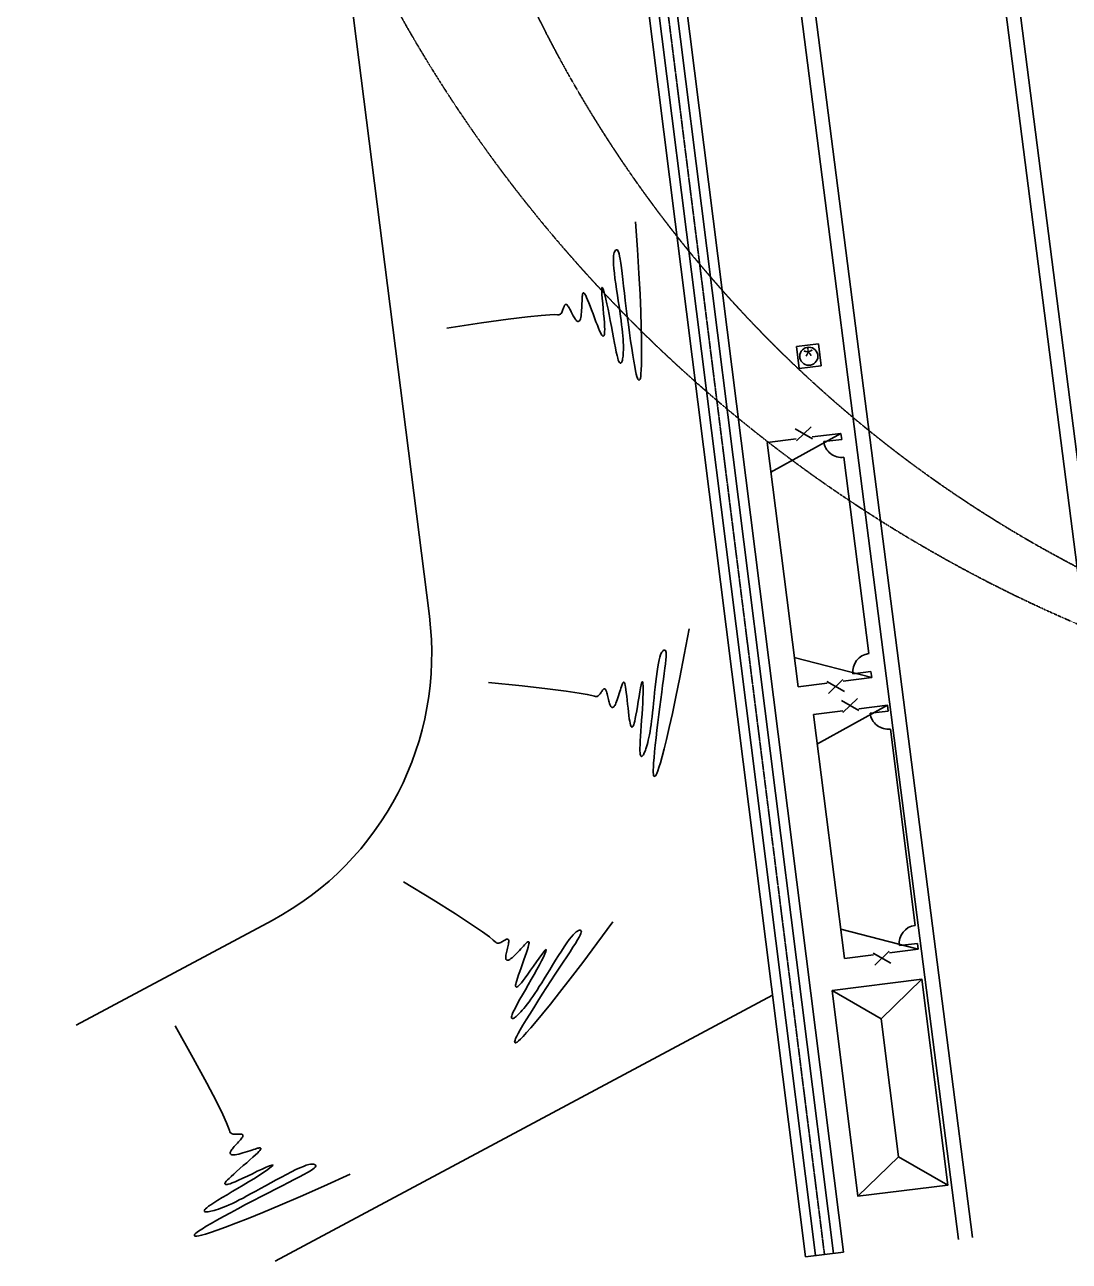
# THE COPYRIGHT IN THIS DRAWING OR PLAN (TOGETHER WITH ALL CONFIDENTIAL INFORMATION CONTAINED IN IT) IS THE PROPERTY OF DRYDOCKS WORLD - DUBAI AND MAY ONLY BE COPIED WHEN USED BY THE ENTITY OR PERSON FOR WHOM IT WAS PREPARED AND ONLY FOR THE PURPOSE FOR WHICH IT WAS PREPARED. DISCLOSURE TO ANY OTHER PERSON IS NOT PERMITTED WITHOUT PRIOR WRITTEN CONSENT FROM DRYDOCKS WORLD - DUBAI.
# Model space of a CAD drawing. Header units: inches. Extents: x 2621776591 to 2623670951, y 363331607 to 364354604.
# Drawn here: x 2622138483 to 2622190360, y 363516374 to 363577801 of the extents above; entities that cross this region are included whole.
import ezdxf
from ezdxf.enums import TextEntityAlignment as Align

# ---------------------------------------------------------------- set-up
doc = ezdxf.new("R2010")
doc.units = ezdxf.units.IN
doc.header["$MEASUREMENT"] = 0
for name, pattern in [('BORDERX2', [3.5, 1, -0.5, 1, -0.5, 0, -0.5]), ('CENTER', [2, 1.25, -0.25, 0.25, -0.25]), ('HIDDEN', [0.375, 0.25, -0.125])]:
    doc.linetypes.add(name, pattern=pattern)
for name, color, linetype in [('_PRD', 7, 'Continuous'), ('BREAKWATER', 2, 'Continuous'), ('DIM', 8, 'Continuous'), ('LTOWER', 2, 'Continuous'), ('PLAN', 2, 'Continuous')]:
    doc.layers.add(name, color=color, linetype=linetype)
doc.layers.add('CRANE', color=7, linetype='Continuous', true_color=0x7f3f7f)
doc.styles.get("Standard").update_dxf_attribs({"font": 'arial.ttf'})

# ---------------------------------------------------------------- blocks, each defined once
blk = doc.blocks.new('A$C3b4efab6')
at = {"layer": '_PRD', "color": 8, "ltscale": 20000}
for points in [[(-298686, -610695), (-328596, -610762, -0.377963), (-339233, -601423), (-358592, -450502)], [(-298687, -609995), (-328597, -610062, -0.377963), (-338539, -601334), (-357882, -450536)]]:
    blk.add_lwpolyline(points, format="xyb", dxfattribs=at)
for points in [[(-347488, -616452), (-368610, -451787)], [(-346794, -616362), (-367900, -451821)]]:
    blk.add_lwpolyline(points, dxfattribs=at)
blk = doc.blocks.new('A$Cf8f52d6a')
h = blk.add_hatch()
h.set_pattern_fill('CROSS', color=190, scale=35000)
h.set_pattern_definition([(0, (-2621516680, -363862179.5), (8750, 8750), [4375, -13125]), (90, (-2621514493, -363864367), (-8750, 8750), [4375, -13125])])
h.paths.add_polyline_path([(41726, -330566), (0, 0), (-29009, -3662), (-10701, -146414), (-5938, -155638), (-4284, -168533), (-6565, -178661), (12921, -330566)])

msp = doc.modelspace()

# ---------------------------------------------------------------- linework, layer by layer
at = {"layer": 'BREAKWATER'}
for p, q in [((2622158578.5, 363548415.3), (2622066132.9, 364279522.3)), ((2622107654.4, 364069035.4), (2622177260.1, 363516590.5)), ((2622108150.5, 364069097.9), (2622177756.2, 363516653)), ((2622109043.4, 364069210.3), (2622178649.1, 363516765.3)), ((2622109539.5, 364069272.8), (2622179145.2, 363516827.8)), ((2622141041.2, 363528100.3), (2622150773.7, 363533307.9)), ((2622150919.4, 363516373.5), (2622175622, 363529591.3)), ((2622177260.1, 363516590.6), (2622179145.2, 363516827.6))]:
    msp.add_line(p, q, dxfattribs=at)
at = {"layer": 'BREAKWATER', "color": 9, "linetype": 'CENTER'}
msp.add_line((2622108596.9, 364069154.1), (2622178202.7, 363516709.1), dxfattribs=at)
at = {"layer": 'BREAKWATER'}
for points in [[(2622168820.8, 363568003.1), (2622168916.9, 363566637.2), (2622168990.6, 363565445.6), (2622169044.9, 363564415.5), (2622169082.3, 363563534), (2622169105.6, 363562788.5), (2622169117.5, 363562166), (2622169120.7, 363561653.7), (2622169117.8, 363561238.9), (2622169111.3, 363560909.2), (2622169101.8, 363560654.3), (2622169089.7, 363560464.6), (2622169075.4, 363560330.3), (2622169059.1, 363560241.6), (2622169041.4, 363560188.7), (2622169022.5, 363560162), (2622169002.7, 363560151.5), (2622168982.3, 363560150.3), (2622168960.8, 363560161.6), (2622168937.7, 363560191.3), (2622168912.2, 363560245.2), (2622168883.9, 363560329.4), (2622168852.2, 363560449.6), (2622168816.3, 363560611.8), (2622168775.7, 363560821.9), (2622168730.2, 363561083.4), (2622168680.5, 363561390.2), (2622168627.7, 363561733.9), (2622168573.1, 363562106.1), (2622168517.7, 363562498.3), (2622168462.7, 363562902), (2622168409.2, 363563308.8), (2622168358.4, 363563710.2), (2622168311, 363564098.8), (2622168267.1, 363564470.1), (2622168226.3, 363564820.9), (2622168188.2, 363565147.8), (2622168152.6, 363565447.5), (2622168119, 363565716.4), (2622168087.2, 363565951.4), (2622168056.8, 363566148.9), (2622168027.4, 363566306.9), (2622167999, 363566428), (2622167971.3, 363566516.4), (2622167944.2, 363566576), (2622167917.5, 363566610.8), (2622167891, 363566624.8), (2622167864.5, 363566621.9), (2622167838, 363566606.2), (2622167811.4, 363566580.5), (2622167785.8, 363566542.9), (2622167762.5, 363566490.2), (2622167742.7, 363566419.3), (2622167727.8, 363566327.3), (2622167718.9, 363566210.8), (2622167717.4, 363566067), (2622167724.5, 363565892.6), (2622167741, 363565686.1), (2622167765.8, 363565452.1), (2622167797.2, 363565197), (2622167833.7, 363564926.8), (2622167873.6, 363564647.8), (2622167915.3, 363564366.1), (2622167957.2, 363564088.1), (2622167997.7, 363563819.8), (2622168035.4, 363563566.4), (2622168070, 363563328.2), (2622168101.2, 363563104.7), (2622168128.9, 363562895), (2622168153, 363562698.4), (2622168173.4, 363562514.3), (2622168189.9, 363562341.9), (2622168202.4, 363562180.6), (2622168210.8, 363562029.6), (2622168215.5, 363561889), (2622168216.8, 363561758.8), (2622168215.2, 363561638.9), (2622168211, 363561529.5), (2622168204.8, 363561430.6), (2622168196.9, 363561342.1), (2622168187.6, 363561264.1), (2622168177.5, 363561196.7), (2622168166.4, 363561139.3), (2622168154.3, 363561091.6), (2622168141.3, 363561053.1), (2622168127.1, 363561023.4), (2622168111.9, 363561002.1), (2622168095.5, 363560988.7), (2622168077.9, 363560982.9), (2622168058.9, 363560984.8), (2622168038.4, 363560997.9), (2622168015.9, 363561026.3), (2622167990.9, 363561074), (2622167963.3, 363561145.2), (2622167932.6, 363561244.1), (2622167898.4, 363561374.6), (2622167860.3, 363561541), (2622167818.2, 363561745.4), (2622167772.5, 363561982.4), (2622167723.8, 363562244.6), (2622167672.5, 363562524.8), (2622167619.4, 363562815.6), (2622167564.9, 363563109.6), (2622167509.8, 363563399.5), (2622167454.4, 363563678.1), (2622167399.6, 363563938.1), (2622167346.7, 363564172.9), (2622167296.9, 363564376.4), (2622167251.8, 363564542), (2622167212.8, 363564663.5), (2622167181.1, 363564734.5), (2622167158.3, 363564748.7), (2622167145.8, 363564699.7), (2622167144.2, 363564584.5), (2622167152.1, 363564413.5), (2622167167.1, 363564200.6), (2622167186.9, 363563959.4), (2622167209.4, 363563703.8), (2622167232.2, 363563447.5), (2622167253.1, 363563204.4), (2622167269.8, 363562988.1), (2622167280.6, 363562809.5), (2622167285.6, 363562667.3), (2622167285.5, 363562557.2), (2622167281, 363562474.9), (2622167272.8, 363562416.2), (2622167261.4, 363562376.7), (2622167247.6, 363562352.3), (2622167232.1, 363562338.5), (2622167215.2, 363562332.4), (2622167196.2, 363562335.7), (2622167174.1, 363562351.5), (2622167147.9, 363562382.7), (2622167116.7, 363562432.4), (2622167079.4, 363562503.7), (2622167035.1, 363562599.4), (2622166982.8, 363562722.6), (2622166921.9, 363562874.5), (2622166854.4, 363563049.2), (2622166782.4, 363563238.9), (2622166708.3, 363563435.7), (2622166634.3, 363563631.9), (2622166562.8, 363563819.7), (2622166496.2, 363563991.2), (2622166436.6, 363564138.8), (2622166385.8, 363564256.5), (2622166343.5, 363564345.9), (2622166308.6, 363564410.4), (2622166280.3, 363564453.4), (2622166257.7, 363564478.5), (2622166239.6, 363564489), (2622166225.3, 363564488.4), (2622166213.8, 363564480.1), (2622166204.2, 363564466.9), (2622166196.2, 363564448.2), (2622166189.6, 363564422.7), (2622166184, 363564389.4), (2622166179.3, 363564346.8), (2622166175.1, 363564293.8), (2622166171.3, 363564229), (2622166167.6, 363564151.4), (2622166163.7, 363564060.4), (2622166159.4, 363563958.8), (2622166154.4, 363563850.3), (2622166148.6, 363563738.6), (2622166141.7, 363563627.2), (2622166133.4, 363563519.9), (2622166123.5, 363563420.1), (2622166111.8, 363563331.7), (2622166098.1, 363563257.4), (2622166082.6, 363563196.9), (2622166065.4, 363563149.1), (2622166046.9, 363563112.8), (2622166027.1, 363563087), (2622166006.4, 363563070.5), (2622165985, 363563062.3), (2622165963.1, 363563061.1), (2622165940.8, 363563066.2), (2622165918, 363563077.4), (2622165894.4, 363563095), (2622165869.9, 363563119.1), (2622165844.3, 363563150), (2622165817.2, 363563187.8), (2622165788.6, 363563232.8), (2622165758, 363563285.1), (2622165725.6, 363563344.5), (2622165691.7, 363563409.3), (2622165657, 363563477.2), (2622165622, 363563546), (2622165587.3, 363563613.5), (2622165553.6, 363563677.7), (2622165521.4, 363563736.1), (2622165491.4, 363563786.8), (2622165464, 363563827.9), (2622165439.1, 363563859.7), (2622165416.5, 363563883.1), (2622165396, 363563898.9), (2622165377.4, 363563907.7), (2622165360.5, 363563910.4), (2622165345.1, 363563907.8), (2622165330.8, 363563900.7), (2622165317.6, 363563889.6), (2622165305.1, 363563874.7), (2622165293, 363563855.6), (2622165281.1, 363563832.3), (2622165269.1, 363563804.6), (2622165256.6, 363563772.3), (2622165243.4, 363563735.3), (2622165229.2, 363563693.3), (2622165213.7, 363563646.8), (2622165196, 363563597.7), (2622165175.5, 363563548.7), (2622165151.3, 363563502.3), (2622165122.6, 363563461.1), (2622165088.8, 363563427.6), (2622165048.9, 363563404.4), (2622165002.1, 363563394.1), (2622164938.4, 363563396.6), (2622164809.5, 363563401.1), (2622164557.8, 363563394.2), (2622164125.9, 363563362.5), (2622163456.3, 363563292.5), (2622162491.2, 363563171), (2622161173.3, 363562984.3), (2622159444.8, 363562719.3)], [(2622171475.1, 363547786.9), (2622171238, 363546496.9), (2622171021.9, 363545374), (2622170826.2, 363544405.5), (2622170650.5, 363543578.9), (2622170494.1, 363542881.7), (2622170356.4, 363542301.4), (2622170237, 363541825.5), (2622170135.3, 363541441.4), (2622170050.6, 363541137.1), (2622169980.9, 363540903), (2622169924.4, 363540729.9), (2622169879, 363540608.7), (2622169842.8, 363540530.3), (2622169813.7, 363540485.5), (2622169789.7, 363540465.2), (2622169768.9, 363540460.2), (2622169749.7, 363540464), (2622169732.5, 363540479.6), (2622169718.1, 363540512.6), (2622169707.4, 363540568.7), (2622169701.2, 363540653.5), (2622169700.5, 363540772.7), (2622169705.9, 363540931.7), (2622169718.5, 363541136.3), (2622169738.6, 363541389.7), (2622169765.8, 363541686.2), (2622169799, 363542017.6), (2622169837.2, 363542375.9), (2622169879.4, 363542752.9), (2622169924.8, 363543140.5), (2622169972.3, 363543530.7), (2622170021, 363543915.2), (2622170069.9, 363544286.9), (2622170117.8, 363544641.9), (2622170163.7, 363544977), (2622170206.5, 363545289.4), (2622170244.9, 363545575.8), (2622170278, 363545833.3), (2622170304.6, 363546058.9), (2622170323.5, 363546249.3), (2622170334.1, 363546402.9), (2622170336.6, 363546522.1), (2622170332.1, 363546610.7), (2622170321.1, 363546672.5), (2622170304.6, 363546711.1), (2622170283.4, 363546730.4), (2622170258.2, 363546734), (2622170229.8, 363546725.8), (2622170199, 363546708.3), (2622170166.3, 363546679.5), (2622170132.1, 363546636.2), (2622170096.8, 363546575.2), (2622170061, 363546493.4), (2622170024.9, 363546387.5), (2622169989.2, 363546254.4), (2622169954.1, 363546090.9), (2622169920.1, 363545895.4), (2622169887.2, 363545672.5), (2622169855.5, 363545428.3), (2622169824.8, 363545169), (2622169795.2, 363544900.6), (2622169766.6, 363544629.4), (2622169739.1, 363544361.5), (2622169712.6, 363544102.9), (2622169687.1, 363543858.9), (2622169662.3, 363543629.7), (2622169637.8, 363543414.9), (2622169613.5, 363543213.7), (2622169588.9, 363543025.6), (2622169563.9, 363542850), (2622169538, 363542686.1), (2622169511.1, 363542533.5), (2622169482.8, 363542391.5), (2622169453.6, 363542259.9), (2622169423.7, 363542138.8), (2622169393.6, 363542028), (2622169363.6, 363541927.5), (2622169334.2, 363541837.2), (2622169305.7, 363541757), (2622169278.5, 363541686.9), (2622169253, 363541626.7), (2622169229, 363541576.2), (2622169206.4, 363541534.8), (2622169185.1, 363541502.2), (2622169164.9, 363541478.1), (2622169145.7, 363541462), (2622169127.3, 363541453.5), (2622169109.6, 363541452.2), (2622169092.5, 363541458.5), (2622169076.5, 363541475.6), (2622169062.4, 363541507.3), (2622169050.7, 363541557.5), (2622169042.1, 363541630.2), (2622169037.2, 363541729.2), (2622169036.6, 363541858.5), (2622169041, 363542021.9), (2622169050.8, 363542221.6), (2622169065, 363542452.3), (2622169082.4, 363542707.2), (2622169101.7, 363542979.3), (2622169121.9, 363543261.7), (2622169141.6, 363543547.5), (2622169159.6, 363543829.6), (2622169174.8, 363544101.2), (2622169186.1, 363544355.5), (2622169193, 363544586), (2622169195.5, 363544786.6), (2622169193.2, 363544951), (2622169186, 363545073), (2622169173.6, 363545146.5), (2622169155.8, 363545165.1), (2622169132.4, 363545122.6), (2622169103.5, 363545016.1), (2622169070, 363544855.6), (2622169033, 363544654.5), (2622168993.8, 363544426.1), (2622168953.6, 363544183.6), (2622168913.6, 363543940.4), (2622168874.9, 363543709.9), (2622168838.8, 363543505.3), (2622168806.2, 363543337), (2622168776.9, 363543203.9), (2622168750.5, 363543101.8), (2622168726.7, 363543026.5), (2622168705, 363542974), (2622168685, 363542940.1), (2622168666.4, 363542920.7), (2622168648.7, 363542911.7), (2622168631.5, 363542910), (2622168614.7, 363542917.7), (2622168598, 363542937.6), (2622168581.2, 363542972.8), (2622168564.1, 363543026.4), (2622168546.5, 363543101.3), (2622168528.3, 363543200.7), (2622168509.1, 363543327.5), (2622168489, 363543483), (2622168468, 363543661.2), (2622168446.5, 363543854.3), (2622168424.8, 363544054.5), (2622168403, 363544254.2), (2622168381.6, 363544445.4), (2622168360.7, 363544620.5), (2622168340.6, 363544771.7), (2622168321.6, 363544893), (2622168303.7, 363544986), (2622168286.8, 363545054.1), (2622168270.8, 363545100.8), (2622168255.8, 363545129.5), (2622168241.6, 363545143.5), (2622168228.2, 363545146.4), (2622168215.5, 363545141.5), (2622168203.5, 363545131.4), (2622168191.6, 363545116), (2622168179.3, 363545094), (2622168166.2, 363545064.4), (2622168151.6, 363545026), (2622168135.1, 363544977.8), (2622168116.1, 363544918.7), (2622168094.1, 363544847.5), (2622168068.8, 363544764), (2622168040.5, 363544670.9), (2622168010.1, 363544571.4), (2622167978, 363544469.2), (2622167945, 363544367.5), (2622167911.6, 363544269.9), (2622167878.7, 363544179.7), (2622167846.7, 363544100.5), (2622167816.2, 363544034.8), (2622167787.4, 363543982.4), (2622167760, 363543942.2), (2622167734.2, 363543913), (2622167709.7, 363543893.7), (2622167686.6, 363543883.4), (2622167664.7, 363543880.9), (2622167644.1, 363543885), (2622167624.6, 363543895), (2622167606.1, 363543910.9), (2622167588.5, 363543932.8), (2622167571.5, 363543961), (2622167555.1, 363543995.8), (2622167539.1, 363544037.4), (2622167523.2, 363544085.9), (2622167507.4, 363544141.7), (2622167491.5, 363544204.6), (2622167475.5, 363544272.8), (2622167459.5, 363544344), (2622167443.4, 363544416.2), (2622167427.4, 363544487.2), (2622167411.4, 363544554.7), (2622167395.6, 363544616.6), (2622167379.8, 363544670.8), (2622167364.2, 363544715.5), (2622167348.7, 363544751), (2622167333.4, 363544778.1), (2622167318.1, 363544797.5), (2622167303, 363544810.2), (2622167288, 363544816.7), (2622167273, 363544818), (2622167258.1, 363544814.8), (2622167243.2, 363544807.7), (2622167228, 363544796.8), (2622167212.3, 363544782), (2622167195.7, 363544763.2), (2622167177.9, 363544740.4), (2622167158.6, 363544713.4), (2622167137.5, 363544682.2), (2622167114.3, 363544646.7), (2622167088.8, 363544607.2), (2622167060.7, 363544565.9), (2622167029.9, 363544525.4), (2622166996.4, 363544488.1), (2622166960, 363544456.7), (2622166920.6, 363544433.8), (2622166878, 363544421.8), (2622166832.2, 363544423.4), (2622166773.7, 363544440.9), (2622166655.2, 363544475.9), (2622166420.1, 363544529.5), (2622166011.9, 363544603.2), (2622165374, 363544698.3), (2622164449.8, 363544815.9), (2622163182.6, 363544957.5), (2622161516, 363545124.4)], [(2622167690.3, 363533240.8), (2622166895, 363532154.3), (2622166193.7, 363531212.8), (2622165580.2, 363530405), (2622165048.6, 363529719.4), (2622164592.6, 363529144.8), (2622164206.2, 363528669.9), (2622163883.2, 363528283.3), (2622163617.7, 363527973.7), (2622163403.4, 363527730.3), (2622163234.4, 363527545), (2622163104.9, 363527410.2), (2622163008.8, 363527318.5), (2622162940.3, 363527262.2), (2622162893.4, 363527233.7), (2622162862.2, 363527225.7), (2622162840.7, 363527230.4), (2622162824.7, 363527242.4), (2622162815.7, 363527264.5), (2622162817.2, 363527301.5), (2622162832.3, 363527358.2), (2622162864.5, 363527439.3), (2622162917, 363527549.8), (2622162993.1, 363527694.3), (2622163096.1, 363527877.8), (2622163227.9, 363528103.1), (2622163385.4, 363528365), (2622163564.1, 363528656.6), (2622163759.5, 363528970.7), (2622163966.9, 363529300.3), (2622164182, 363529638.3), (2622164400.2, 363529977.7), (2622164616.9, 363530311.4), (2622164828.1, 363530633.2), (2622165031, 363530939.9), (2622165223.1, 363531229.2), (2622165402.1, 363531498.8), (2622165565.6, 363531746.4), (2622165711.2, 363531969.7), (2622165836.5, 363532166.3), (2622165939.1, 363532333.9), (2622166017.4, 363532471.1), (2622166073, 363532580.1), (2622166108.4, 363532664.1), (2622166125.9, 363532726.1), (2622166127.9, 363532769.1), (2622166116.9, 363532796.5), (2622166095.2, 363532811.1), (2622166065.3, 363532816.2), (2622166029, 363532813.7), (2622165985.9, 363532801.7), (2622165934.9, 363532777), (2622165875.1, 363532736.3), (2622165805.4, 363532676.7), (2622165724.8, 363532594.9), (2622165632.3, 363532487.9), (2622165526.9, 363532352.5), (2622165408.1, 363532186.9), (2622165278.2, 363531995.6), (2622165139.7, 363531784), (2622164995.5, 363531558), (2622164848.3, 363531323.2), (2622164700.8, 363531085.2), (2622164555.7, 363530849.8), (2622164415.7, 363530622.7), (2622164283.1, 363530408.5), (2622164157.8, 363530207.8), (2622164039.3, 363530020.1), (2622163926.9, 363529845), (2622163820.2, 363529682.2), (2622163718.6, 363529531), (2622163621.5, 363529391.1), (2622163528.4, 363529262), (2622163438.9, 363529143.3), (2622163353.1, 363529034.8), (2622163271.4, 363528936.2), (2622163194.1, 363528847.2), (2622163121.5, 363528767.7), (2622163053.9, 363528697.4), (2622162991.8, 363528636), (2622162935.4, 363528583.3), (2622162884.9, 363528539.1), (2622162840.1, 363528503.1), (2622162800.8, 363528474.9), (2622162766.5, 363528454.3), (2622162737.1, 363528441), (2622162712.1, 363528434.7), (2622162691.3, 363528435.1), (2622162674.3, 363528441.9), (2622162661.3, 363528455.3), (2622162654.2, 363528478.2), (2622162655.3, 363528513.8), (2622162666.9, 363528565.5), (2622162691.4, 363528636.5), (2622162731.1, 363528730.3), (2622162788.4, 363528850), (2622162865.5, 363528999.1), (2622162963.6, 363529179.2), (2622163079.8, 363529386.2), (2622163209.7, 363529614.1), (2622163349.2, 363529857), (2622163494, 363530109), (2622163639.8, 363530364.3), (2622163782.5, 363530617.1), (2622163917.8, 363530861.3), (2622164041.8, 363531091.3), (2622164151.2, 363531301.3), (2622164243, 363531485.6), (2622164314.4, 363531638.6), (2622164362.2, 363531754.7), (2622164383.5, 363531828.1), (2622164375.4, 363531853.2), (2622164334.9, 363531824.4), (2622164260.6, 363531738.8), (2622164157.9, 363531605.5), (2622164033.9, 363531436.1), (2622163895.6, 363531242.4), (2622163750.2, 363531036.3), (2622163604.6, 363530829.4), (2622163465.8, 363530633.5), (2622163341.1, 363530460.6), (2622163235.7, 363530319.6), (2622163149.2, 363530209.7), (2622163079.2, 363530127), (2622163023.6, 363530068.1), (2622162980.1, 363530029.3), (2622162946.5, 363530006.8), (2622162920.6, 363529997.2), (2622162900.2, 363529996.8), (2622162883.6, 363530002.9), (2622162871.5, 363530017.5), (2622162864.9, 363530043.3), (2622162865.1, 363530083.4), (2622162873.2, 363530140.6), (2622162890.5, 363530217.7), (2622162918, 363530317.7), (2622162956.9, 363530443.5), (2622163007.8, 363530596.2), (2622163068, 363530770.3), (2622163134.3, 363530958.4), (2622163203.7, 363531153.2), (2622163272.8, 363531347.4), (2622163338.3, 363531533.8), (2622163397.2, 363531705), (2622163446.2, 363531853.7), (2622163482.8, 363531974.3), (2622163507.8, 363532068.2), (2622163522.6, 363532138.8), (2622163528.7, 363532189.1), (2622163527.6, 363532222.3), (2622163520.7, 363532241.6), (2622163509.6, 363532250.2), (2622163495.7, 363532251.3), (2622163480.1, 363532247.5), (2622163462.2, 363532238.5), (2622163441.1, 363532223.6), (2622163415.7, 363532202.1), (2622163385.1, 363532173.2), (2622163348.3, 363532136), (2622163304.3, 363532089.8), (2622163252.2, 363532033.9), (2622163191.5, 363531968), (2622163123.8, 363531894.5), (2622163051.2, 363531816.2), (2622162975.9, 363531736), (2622162899.9, 363531656.8), (2622162825.5, 363531581.4), (2622162754.8, 363531512.8), (2622162689.9, 363531453.9), (2622162632.4, 363531406.8), (2622162582.3, 363531371.2), (2622162539, 363531346.2), (2622162502.1, 363531330.8), (2622162470.9, 363531323.9), (2622162444.9, 363531324.7), (2622162423.5, 363531332.1), (2622162406.3, 363531345.2), (2622162392.8, 363531363.1), (2622162382.8, 363531386), (2622162376.3, 363531414.2), (2622162373.2, 363531447.9), (2622162373.6, 363531487.3), (2622162377.3, 363531532.9), (2622162384.3, 363531584.9), (2622162394.6, 363531643.5), (2622162408, 363531708.8), (2622162423.7, 363531778.9), (2622162440.7, 363531851.9), (2622162458.1, 363531925.8), (2622162475, 363531998.6), (2622162490.4, 363532068.1), (2622162503.4, 363532132.5), (2622162513, 363532189.6), (2622162518.5, 363532237.8), (2622162520.1, 363532277.6), (2622162518, 363532309.5), (2622162512.6, 363532334.3), (2622162504.3, 363532352.7), (2622162493.3, 363532365.5), (2622162480, 363532373.3), (2622162464.8, 363532377), (2622162447.9, 363532377.1), (2622162429, 363532373.8), (2622162407.8, 363532367.2), (2622162384.1, 363532357.2), (2622162357.4, 363532344.1), (2622162327.6, 363532327.8), (2622162294.1, 363532308.3), (2622162256.9, 363532285.9), (2622162215.6, 363532260.8), (2622162171.2, 363532235.2), (2622162124.6, 363532211.4), (2622162077, 363532192), (2622162029.3, 363532179.2), (2622161982.6, 363532175.6), (2622161938, 363532183.5), (2622161896.4, 363532205.4), (2622161850, 363532247.8), (2622161756.1, 363532333), (2622161562.8, 363532487.6), (2622161218.4, 363532738.1), (2622160671.2, 363533110.9), (2622159869.4, 363533632.4), (2622158761.4, 363534329.3), (2622157295.4, 363535227.9)], [(2622154651.8, 363520704.3), (2622153330.4, 363520107), (2622152173.9, 363519595.9), (2622151170.6, 363519163.5), (2622150308.8, 363518802.5), (2622149576.8, 363518505.4), (2622148962.8, 363518264.8), (2622148455.1, 363518073.5), (2622148042, 363517923.9), (2622147712.1, 363517809.2), (2622147455.5, 363517725), (2622147262.7, 363517667.3), (2622147124, 363517632.2), (2622147029.9, 363517615.7), (2622146970.8, 363517613.9), (2622146937.3, 363517622.9), (2622146919.7, 363517638.7), (2622146911, 363517658.5), (2622146914.3, 363517684), (2622146935.3, 363517717.9), (2622146979.5, 363517763), (2622147052.7, 363517822), (2622147160.4, 363517897.7), (2622147308.4, 363517993), (2622147502.2, 363518110.5), (2622147745.2, 363518251.8), (2622148031.7, 363518413.9), (2622148353.7, 363518592.6), (2622148703.3, 363518783.6), (2622149072.5, 363518982.7), (2622149453.3, 363519185.7), (2622149837.7, 363519388.3), (2622150217.8, 363519586.3), (2622150586.3, 363519776.1), (2622150939.1, 363519956.2), (2622151272.6, 363520125.6), (2622151583.3, 363520283.6), (2622151867.8, 363520429.1), (2622152122.6, 363520561.2), (2622152344.3, 363520679.2), (2622152529.3, 363520782), (2622152675.5, 363520869.1), (2622152785.4, 363520941.9), (2622152863, 363521001.9), (2622152912.2, 363521050.7), (2622152937, 363521090), (2622152941.1, 363521121.5), (2622152928.6, 363521146.7), (2622152903.2, 363521167.3), (2622152867.9, 363521184.3), (2622152821.1, 363521195.8), (2622152760.2, 363521199.6), (2622152682.6, 363521193.3), (2622152585.6, 363521174.3), (2622152466.7, 363521140.3), (2622152323.3, 363521089), (2622152152.6, 363521017.9), (2622151953.6, 363520925.6), (2622151730.3, 363520815), (2622151488.4, 363520690), (2622151233.4, 363520554.5), (2622150970.9, 363520412.3), (2622150706.5, 363520267.4), (2622150445.7, 363520123.6), (2622150194.1, 363519984.8), (2622149956.3, 363519854.2), (2622149732.4, 363519732.4), (2622149521.8, 363519619.3), (2622149323.7, 363519514.7), (2622149137.3, 363519418.5), (2622148961.9, 363519330.6), (2622148796.8, 363519250.8), (2622148641.1, 363519179.2), (2622148494.2, 363519115.3), (2622148356.3, 363519059.1), (2622148227.4, 363519009.9), (2622148107.8, 363518967.5), (2622147997.6, 363518931.4), (2622147897, 363518901.2), (2622147806.2, 363518876.6), (2622147725.4, 363518857.1), (2622147654.6, 363518842.4), (2622147593.5, 363518832.3), (2622147541.7, 363518826.8), (2622147498.7, 363518825.6), (2622147464, 363518828.8), (2622147437.3, 363518836.1), (2622147417.9, 363518847.5), (2622147405.6, 363518862.8), (2622147400.6, 363518882.3), (2622147406, 363518907.5), (2622147425.9, 363518940.3), (2622147464.2, 363518982.6), (2622147524.8, 363519036.2), (2622147611.7, 363519103.1), (2622147728.8, 363519185), (2622147880.1, 363519284), (2622148067.7, 363519400.9), (2622148286.3, 363519533.4), (2622148528.8, 363519678.2), (2622148788.3, 363519832), (2622149057.6, 363519991.6), (2622149329.7, 363520153.7), (2622149597.4, 363520315.1), (2622149853.7, 363520472.4), (2622150091.8, 363520622.3), (2622150305.7, 363520761.2), (2622150489.5, 363520885.4), (2622150637.5, 363520991.1), (2622150743.8, 363521074.5), (2622150802.7, 363521132), (2622150808.4, 363521159.9), (2622150755.1, 363521154.4), (2622150640.1, 363521113.6), (2622150473.2, 363521042.9), (2622150267.1, 363520949.8), (2622150034.9, 363520841.5), (2622149789.2, 363520725.3), (2622149543.1, 363520608.4), (2622149309.2, 363520498.3), (2622149100.6, 363520402.3), (2622148927.1, 363520325.9), (2622148787.7, 363520268.7), (2622148678.3, 363520228.3), (2622148594.9, 363520202.5), (2622148533.5, 363520189.2), (2622148490.2, 363520185.9), (2622148460.8, 363520190.6), (2622148441.4, 363520201), (2622148429.1, 363520215.6), (2622148425.4, 363520235.7), (2622148433, 363520263.4), (2622148454.4, 363520300.9), (2622148492.3, 363520350.1), (2622148549.4, 363520413.3), (2622148628.2, 363520492.5), (2622148731.3, 363520589.8), (2622148859.9, 363520706.1), (2622149008.6, 363520837.4), (2622149170.5, 363520978.6), (2622149338.8, 363521124.5), (2622149506.5, 363521270), (2622149666.8, 363521410), (2622149812.7, 363521539.3), (2622149937.4, 363521652.8), (2622150035.6, 363521746.4), (2622150108.9, 363521821.3), (2622150160.1, 363521879.6), (2622150192.5, 363521923.5), (2622150209, 363521955.3), (2622150212.9, 363521977), (2622150207, 363521991), (2622150194.6, 363521999.4), (2622150177.9, 363522004), (2622150156.3, 363522005.1), (2622150128.6, 363522002.4), (2622150093.4, 363521995.7), (2622150049.4, 363521984.7), (2622149995.2, 363521969.4), (2622149929.5, 363521949.4), (2622149851, 363521924.6), (2622149759.2, 363521895), (2622149656.7, 363521861.9), (2622149547.2, 363521827), (2622149434, 363521791.7), (2622149320.9, 363521757.7), (2622149211.2, 363521726.4), (2622149108.5, 363521699.6), (2622149016.4, 363521678.7), (2622148937.5, 363521665), (2622148871.7, 363521658.2), (2622148817.9, 363521657.7), (2622148775.1, 363521662.8), (2622148742.2, 363521673), (2622148718.2, 363521687.5), (2622148702.1, 363521705.7), (2622148692.9, 363521727.1), (2622148689.7, 363521751.1), (2622148692.5, 363521777.9), (2622148701.3, 363521807.7), (2622148716.3, 363521840.9), (2622148737.5, 363521877.7), (2622148765.2, 363521918.5), (2622148799.3, 363521963.5), (2622148840.1, 363522013), (2622148887.2, 363522067.1), (2622148939, 363522124.5), (2622148993.7, 363522184), (2622149049.2, 363522244.1), (2622149103.6, 363522303.3), (2622149154.9, 363522360.4), (2622149201.1, 363522413.8), (2622149240.4, 363522462.3), (2622149271.1, 363522504.6), (2622149293.7, 363522541), (2622149308.6, 363522572), (2622149316.7, 363522598.1), (2622149318.6, 363522619.8), (2622149315.1, 363522637.6), (2622149306.9, 363522652.1), (2622149294.5, 363522663.6), (2622149278.7, 363522672.6), (2622149259.2, 363522679.6), (2622149235.9, 363522684.5), (2622149208.4, 363522687.8), (2622149176.4, 363522689.6), (2622149139.8, 363522690.1), (2622149098.1, 363522689.6), (2622149051.3, 363522688.3), (2622148999.3, 363522686.7), (2622148944.1, 363522686.2), (2622148887.8, 363522688.6), (2622148832.9, 363522695.5), (2622148781.4, 363522708.8), (2622148735.7, 363522730.2), (2622148698, 363522761.3), (2622148670.6, 363522803.9), (2622148649.6, 363522868.2), (2622148606.7, 363522997.9), (2622148507.4, 363523245.3), (2622148317.2, 363523662.6), (2622148001.7, 363524302.1), (2622147526.3, 363525216.1), (2622146856.7, 363526456.6), (2622145958.3, 363528076.1)]]:
    msp.add_lwpolyline(points, dxfattribs=at)
msp.add_arc((2622143697, 363546533.6), 15000, 298.15008, 7.206573, dxfattribs=at)
at = {"layer": 'CRANE', "color": 82, "linetype": 'BORDERX2', "true_color": 0x33cc00}
msp.add_circle((2622218250.9, 363612427.4, 0), 70000, dxfattribs=at)
at = {"layer": 'CRANE', "color": 82, "linetype": 'HIDDEN', "ltscale": 3, "true_color": 0x33cc00}
msp.add_arc((2622219242.8, 363605546.1, 0), 61666.4, 187.186938, 7.186938, dxfattribs=at)
at = {"layer": 'LTOWER'}
for p, q in [((2622177903, 363561948.4), (2622176808, 363561810.4)), ((2622176808, 363561810.4), (2622176945.9, 363560715.5)), ((2622178040.9, 363560853.4), (2622177903, 363561948.4)), ((2622176945.9, 363560715.5), (2622178040.9, 363560853.4))]:
    msp.add_line(p, q, dxfattribs=at)
msp.add_circle((2622177424.4, 363561331.9), 450, dxfattribs=at)
at = {"layer": 'PLAN'}
for p, q in [((2622175543.9, 363555576.7), (2622179020.5, 363557501.4)), ((2622177609, 363557232.9), (2622176740.3, 363557728.1)), ((2622177534, 363557828.2), (2622176815.3, 363557132.9)), ((2622177597.8, 363557322.2), (2622179020.5, 363557501.4)), ((2622179020.5, 363557501.4), (2622179058, 363557203.8)), ((2622175359.5, 363557040.1), (2622176804.1, 363557222.1)), ((2622176888.3, 363544906.1), (2622175359.5, 363557040.1)), ((2622178165.1, 363557091.3), (2622179058, 363557203.8)), ((2622180399.4, 363546557.9), (2622179170.6, 363556310.8)), ((2622180269.9, 363547585.9), (2622180232.4, 363547883.5)), ((2622176703.9, 363546369.5), (2622180549.4, 363545367.4)), ((2622176888.3, 363544906.1), (2622178332.9, 363545088.1)), ((2622179190.4, 363544682.1), (2622178321.7, 363545177.4)), ((2622179115.4, 363545277.4), (2622178396.7, 363544582.1)), ((2622179126.6, 363545188.1), (2622180549.4, 363545367.3)), ((2622179618.9, 363545552.5), (2622180511.9, 363545665)), ((2622180549.4, 363545367.4), (2622180511.9, 363545665)), ((2622177849.2, 363542079), (2622181325.9, 363544003.7)), ((2622179914.4, 363543735.2), (2622179045.7, 363544230.5)), ((2622179839.4, 363544330.5), (2622179120.7, 363543635.2)), ((2622179903.2, 363543824.5), (2622181325.9, 363544003.7)), ((2622181325.9, 363544003.7), (2622181363.4, 363543706.1)), ((2622177664.8, 363543542.4), (2622179109.4, 363543724.5)), ((2622179193.7, 363531408.4), (2622177664.8, 363543542.4)), ((2622180470.5, 363543593.6), (2622181363.4, 363543706.1)), ((2622182704.7, 363533060.2), (2622181475.9, 363542813.1)), ((2622179009.3, 363532871.8), (2622182854.7, 363531869.7)), ((2622181924.3, 363532054.8), (2622182817.2, 363532167.3)), ((2622182854.7, 363531869.7), (2622182817.2, 363532167.3)), ((2622179193.7, 363531408.4), (2622180638.3, 363531590.4)), ((2622181495.7, 363531184.4), (2622180627, 363531679.7)), ((2622181420.7, 363531779.7), (2622180702, 363531084.4)), ((2622181432, 363531690.4), (2622182854.7, 363531869.7)), ((2622183042.2, 363530381.4), (2622181022, 363528417.1)), ((2622181022, 363528417.1), (2622178577.5, 363529818.9)), ((2622181022, 363528417.1), (2622181885.4, 363521564.1)), ((2622181885.4, 363521564.1), (2622179865.1, 363519599.7)), ((2622184329.8, 363520162.2), (2622181885.4, 363521564.1))]:
    msp.add_line(p, q, dxfattribs=at)
msp.add_lwpolyline([(2622178577.5, 363529818.9), (2622179865.1, 363519599.7), (2622184329.8, 363520162.2), (2622183042.2, 363530381.4)], close=True, dxfattribs=at)
for centre, start, end in [((2622179058, 363557203.8), 187.181169, 277.181212), ((2622180511.9, 363545665), 97.181212, 187.181196), ((2622181363.4, 363543706.1), 187.181169, 277.181212), ((2622182817.2, 363532167.3), 97.181212, 187.181196)]:
    msp.add_arc(centre, 900, start, end, dxfattribs=at)

# ---------------------------------------------------------------- block references
at = {"color": 190}
msp.add_blockref('A$Cf8f52d6a', (2622182171.5, 363862179.5), dxfattribs=at)
at = {"layer": 'DIM'}
msp.add_blockref('A$C3b4efab6', (2622532343.8, 364133909.7), dxfattribs=at)

# ---------------------------------------------------------------- texts
at = {"layer": 'LTOWER'}
msp.add_text('*', height=900.9, rotation=7.181183, dxfattribs=at).set_placement((2622177424.4, 363561331.9), align=Align.MIDDLE)

doc.saveas('drawing.dxf')
